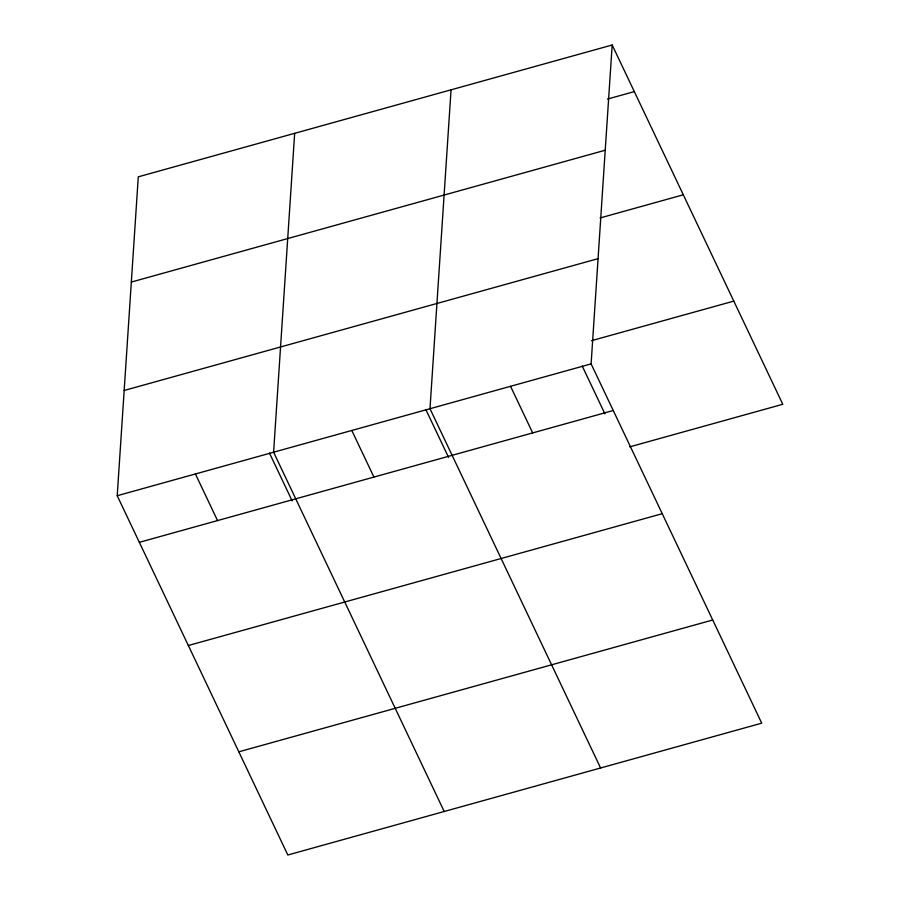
<?xml version="1.0" encoding="UTF-8"?>
<svg xmlns="http://www.w3.org/2000/svg" width="900" height="900" viewBox="0 0 900 900"><rect width="100%" height="100%" fill="white"/><g stroke="black" fill="none" stroke-linecap="round" stroke-linejoin="round"><path stroke-width="1.35" d="M612.18 45L591.109 363.892L761.715 723.173L287.82 855L117.214 495.72L138.285 176.828L612.18 45L782.786 404.28L629.719 446.861M294.671 133.324L273.6 452.216L444.206 811.496M451.058 89.82L429.986 408.713L600.592 767.992M607.466 99.079L634.32 91.609M131.332 282.06L605.227 150.232M600.064 217.958L683.314 194.794M124.166 390.476L598.061 258.66M591.469 340.695L733.793 301.106M117.214 495.72L591.109 363.892M139.354 542.329L613.249 410.501M188.347 645.514L662.242 513.686M238.826 751.815L712.721 619.999M582.221 366.053L604.935 413.876M510.548 386.303L532.688 432.911M425.835 409.556L448.549 457.38M351.799 430.459L373.928 477.079M269.449 453.06L292.162 500.873M195.412 473.963L217.541 520.582"/></g></svg>
